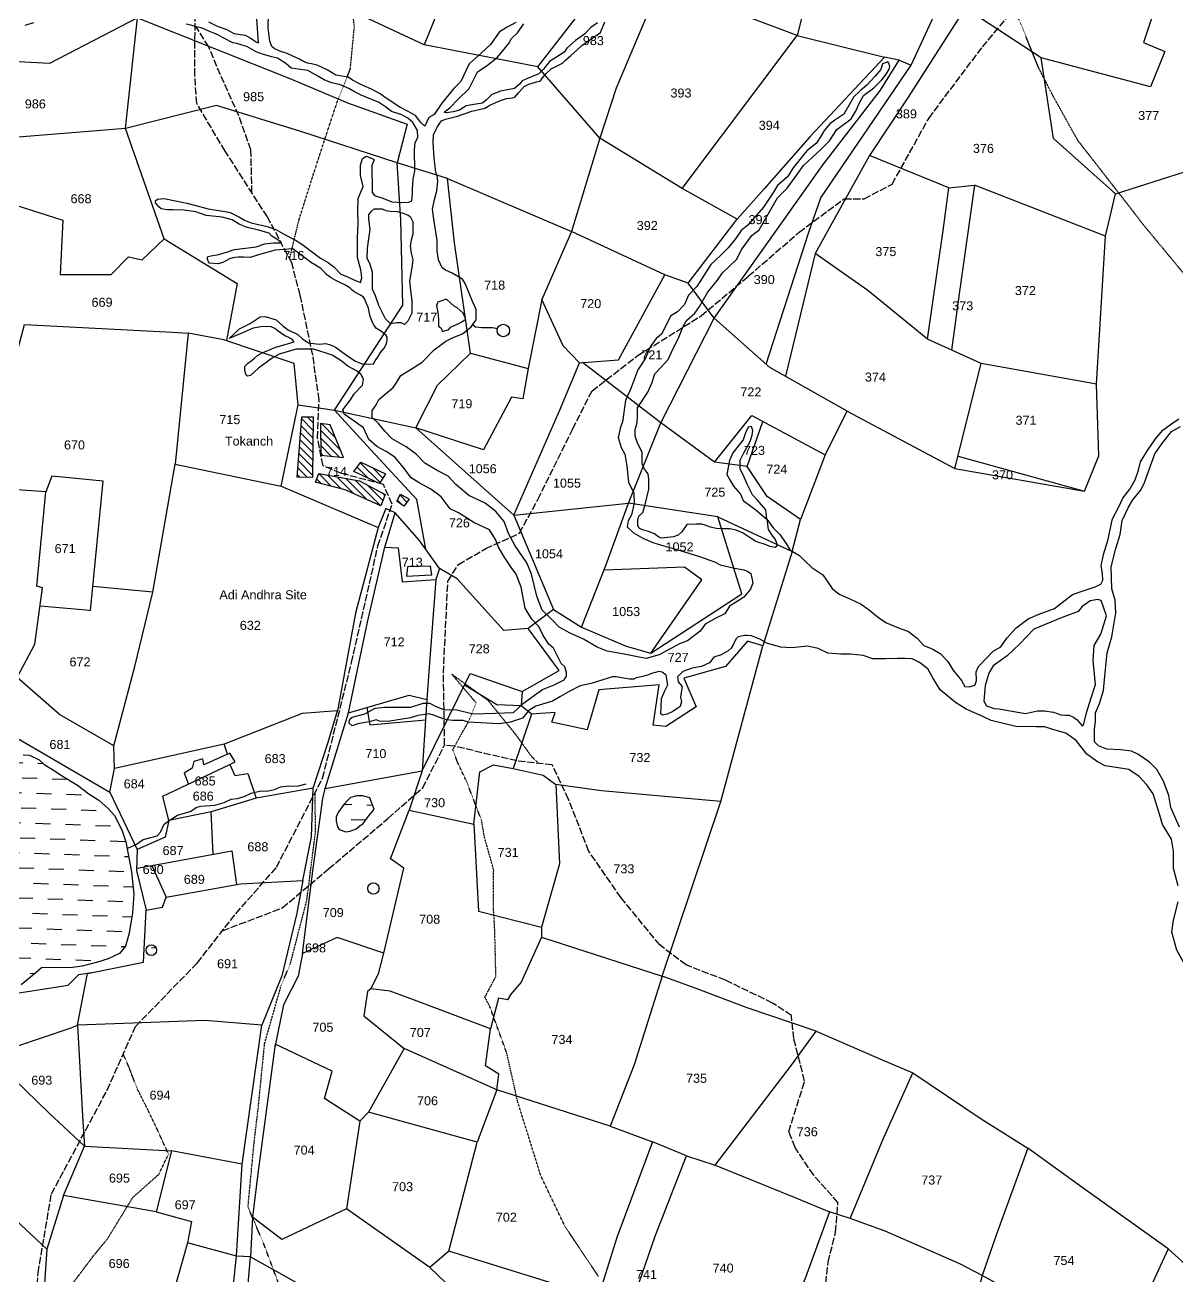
# Model space of a CAD drawing. Header units: inches. Extents: x 339104 to 349025, y 1581789 to 1595836.
# Drawn here: x 344939 to 346856, y 1586744 to 1588826 of the extents above; entities that cross this region are included whole.
import ezdxf

# ---------------------------------------------------------------- set-up
doc = ezdxf.new("R2010")
doc.units = ezdxf.units.IN
doc.header["$MEASUREMENT"] = 0
doc.linetypes.add('ACAD_ISO02W100', pattern=[15, 12, -3])
doc.linetypes.add('ACAD_ISO07W100', pattern=[3, 0, -3])
for name, color, linetype in [('CARTTRACK', 30, 'ACAD_ISO02W100'), ('NALA', 4, 'Continuous'), ('SURVEY_BND', 7, 'Continuous'), ('SURVEY_NO', 7, 'Continuous'), ('VILLAGE_AREA', 1, 'Continuous'), ('WATER_BODY', 4, 'Continuous')]:
    doc.layers.add(name, color=color, linetype=linetype)
doc.layers.add('FOOTPATH', color=150, linetype='ACAD_ISO07W100', lineweight=30)
doc.styles.get("Standard").update_dxf_attribs({"font": 'arial.ttf'})

msp = doc.modelspace()

# ---------------------------------------------------------------- hatches: boundary and pattern name
at = {"layer": 'VILLAGE_AREA'}
h = msp.add_hatch(dxfattribs=at)
h.set_pattern_fill('ANSI31', color=256, scale=70.664181, angle=89.8223, style=0)
h.set_pattern_definition([(134.82225, (338569.871, 1581897.7874), (-6.265237, -6.2264835), [])])
h.paths.add_polyline_path([(345418.3, 1588173.7), (345399.6, 1588173.9), (345391.9, 1588073.7), (345417.5, 1588072.9)])
h.paths.add_polyline_path([(345446.6, 1588160.9), (345430.8, 1588162.8), (345431.3, 1588110.2), (345469, 1588106.3)])
h.paths.add_polyline_path([(345539, 1588079.2), (345497.6, 1588098.7), (345486, 1588083.2), (345529, 1588063.2)])
h.paths.add_polyline_path([(345495.6, 1588067.3), (345427.7, 1588079.8), (345422.4, 1588065.2), (345471.8, 1588052.5), (345531, 1588025.5), (345538.2, 1588044.9)])
h.paths.add_polyline_path([(345563.9, 1588045), (345557.6, 1588033.5), (345569.1, 1588025.4), (345578.3, 1588037.1)])
h.paths.add_polyline_path([(345262.2, 1588116.1), (345463.2, 1588115.5), (345463.4, 1588170.9), (345262.4, 1588171.5)], flags=9)
h.paths.add_polyline_path([(345430.7, 1588066), (345527, 1588065.7), (345527.1, 1588119.6), (345430.9, 1588119.9)], flags=9)
at = {"layer": 'WATER_BODY', "linetype": 'ByBlock'}
h = msp.add_hatch(dxfattribs=at)
h.set_pattern_fill('DASH', color=256, scale=200, angle=177.9590255, style=0)
h.paths.add_polyline_path([(345117.9, 1587348.2), (345120.1, 1587379.3), (345116.1, 1587416.2), (345106.7, 1587466.5), (345100.1, 1587486.6), (345087.7, 1587510.3), (345077.3, 1587521.8), (345061.8, 1587536), (345044.9, 1587546.3), (345026.3, 1587560.5), (345002.4, 1587575.2), (344986.1, 1587585.8), (344969.8, 1587595.9), (344962.2, 1587603.1), (344946.4, 1587610.4), (344935.7, 1587611.4), (344916.8, 1587611.5), (344892.6, 1587611.1), (344884.4, 1587606.4), (344847.7, 1587586.6), (344824.9, 1587572.7), (344800.4, 1587559.1), (344791.8, 1587551.2), (344771.8, 1587540.9), (344730.3, 1587517.3), (344712.8, 1587510), (344680.8, 1587494.4), (344642.8, 1587473.4), (344630.1, 1587468.5), (344616.6, 1587459.9), (344599.6, 1587452.4), (344588.4, 1587445.9), (344586.3, 1587440.1), (344586.1, 1587432.3), (344586.1, 1587425.6), (344589.6, 1587418.3), (344595.3, 1587403.3), (344604.8, 1587391.5), (344618.7, 1587376.9), (344640.3, 1587364.4), (344652.1, 1587353.9), (344667, 1587340.2), (344697.8, 1587315.1), (344716.2, 1587292.1), (344731.8, 1587276.2), (344743.8, 1587267.2), (344768.3, 1587250.3), (344778.2, 1587212.4), (344784.9, 1587203.8), (344797.2, 1587202.4), (344827.8, 1587208.2), (344857.2, 1587211.9), (344880.8, 1587212.9), (344910.2, 1587219.3), (344932.1, 1587228.1), (344957.2, 1587248.6), (344965.9, 1587256.3), (344983.6, 1587257), (345013.8, 1587256.7), (345033.8, 1587259.6), (345059.2, 1587266), (345077.2, 1587271.4), (345096.1, 1587280.2), (345106.2, 1587292.6), (345112.2, 1587314.5)])
h.paths.add_polyline_path([(345516.2, 1587515.7), (345519.7, 1587520.5), (345512.8, 1587539.8), (345501.1, 1587543), (345491.2, 1587543.1), (345480.8, 1587539.9), (345475, 1587534.5), (345469.6, 1587528.5), (345461.3, 1587517.1), (345456.9, 1587508.3), (345456.5, 1587500.7), (345458.7, 1587491.2), (345461.6, 1587486.7), (345473, 1587482.9), (345479.3, 1587484.1), (345486.3, 1587486.6), (345490.1, 1587488.2), (345495.9, 1587492.9), (345501.6, 1587496.7), (345504.8, 1587501.5), (345508.9, 1587506.9)])
h.paths.add_polyline_path([(345140.2, 1587286.1, 1), (345157.9, 1587286, 1)])
h.paths.add_polyline_path([(344675.5, 1587421.5), (345083.8, 1587420.2), (345083.9, 1587475.7), (344675.7, 1587477)], flags=24)
h.paths.add_polyline_path([(344827, 1587353.2), (344923.3, 1587352.9), (344923.4, 1587406.8), (344827.2, 1587407.1)], flags=24)

# ---------------------------------------------------------------- linework, layer by layer
at = {"layer": 'CARTTRACK'}
for points in [[(346265.2, 1586671.5), (346275.7, 1586766.5), (346288.2, 1586816.6), (346292.1, 1586865.7), (346251.6, 1586911.2), (346220.7, 1586957.3), (346210.1, 1586983.5), (346236.6, 1587068.1), (346218.6, 1587138.7), (346214.5, 1587177.1), (346183.3, 1587197.9), (346104.8, 1587236), (346039.1, 1587261.3), (345995.4, 1587294.6), (345930.9, 1587373.3), (345877.4, 1587450.5), (345843.5, 1587536.9), (345816.4, 1587594.6), (345757.7, 1587601.1), (345653.1, 1587625.6), (345637.2, 1587627.2), (345635.3, 1587747.6), (345642.6, 1587900.3), (345660.2, 1587928.3), (345705.7, 1587954.6), (345761.9, 1587980.2), (345792.5, 1588036.5), (345850.5, 1588153.7), (345882.6, 1588217.2), (345959.4, 1588276.5), (346064.2, 1588342), (346142.8, 1588408), (346227.2, 1588481.2), (346302.4, 1588537), (346335.8, 1588536.9), (346382.2, 1588561.3), (346443.2, 1588670.9), (346532.4, 1588789.8), (346636.7, 1588913.2)], [(344948.7, 1586578.7), (344960.4, 1586748.5), (344982.7, 1586880.2), (345075.6, 1587053.1), (345122.7, 1587159.1), (345225.5, 1587264.6), (345289.5, 1587346.7), (345357.4, 1587423.9), (345434.1, 1587572.2), (345482.4, 1587764.7), (345526.2, 1587958.9), (345549.8, 1588028.5), (345535.3, 1588061.5), (345464.4, 1588079.9), (345434.8, 1588092.6), (345425.7, 1588138.3), (345428.3, 1588202.3), (345417.8, 1588276.5), (345396.8, 1588376.5), (345382.8, 1588430.4), (345342.2, 1588506.7), (345272, 1588616.3), (345224.6, 1588695.6), (345221.4, 1588742.2), (345222, 1588866.8)], [(345316.4, 1588546.9), (345314.9, 1588618.4), (345294.6, 1588675.1), (345258.1, 1588757), (345244.5, 1588790), (345223.7, 1588823.5)], [(345267.4, 1587318.3), (345367, 1587356.3), (345444, 1587421.3), (345542.9, 1587505.4), (345600.7, 1587556.4), (345637.2, 1587627.2)]]:
    msp.add_lwpolyline(points, dxfattribs=at)
at = {"layer": 'FOOTPATH', "ltscale": 0.0001}
for points in [[(345379.2, 1588436.9), (345394.6, 1588501.2), (345418, 1588575.2), (345441.8, 1588648.2), (345460.5, 1588704.3), (345480.2, 1588752.6), (345487, 1588823.2), (345482.1, 1588872.8), (345453.7, 1588922.4), (345430.7, 1588975), (345408.4, 1589045.2), (345408.7, 1589144.8), (345408.8, 1589181.8), (345400, 1589235.9), (345383.5, 1589266.5), (345382, 1589287.8), (345340.8, 1589315.9), (345318.6, 1589355.6), (345306.7, 1589412.8), (345285.3, 1589472.9), (345264.5, 1589530.6)], [(347193.2, 1587956.9), (347137.2, 1588017.7), (347040.3, 1588168), (346968.5, 1588275.7), (346888.8, 1588387.2), (346800, 1588494.3), (346775.3, 1588526.5), (346691.5, 1588633.9), (346650.3, 1588707.9), (346626.5, 1588754.1), (346597, 1588826.8), (346562.6, 1588904.8), (346519.9, 1588984.9), (346446, 1589092.3), (346397.5, 1589187), (346367.1, 1589256.3), (346348.3, 1589305.8), (346314.7, 1589386.7), (346293.4, 1589428)], [(345893.5, 1586742.6), (345837.7, 1586825.9), (345797.5, 1586910.2), (345758.9, 1587033.6), (345740.5, 1587115.4), (345712.3, 1587192.6), (345704.2, 1587207.7), (345722.6, 1587242), (345720.7, 1587320), (345718.7, 1587354.3), (345718.9, 1587419.5), (345703, 1587476.3), (345698.8, 1587501.8), (345674.4, 1587565.7), (345659.2, 1587597.9), (345650.8, 1587619.6), (345676.3, 1587665.4), (345689.8, 1587697.7), (345649.4, 1587745.3), (345709, 1587702.5), (345755.2, 1587645.3), (345780.7, 1587610.1), (345793.5, 1587597.1)], [(345382.5, 1586673.3), (345336, 1586797.6), (345309.9, 1586858.2), (345320, 1586964.6), (345326.9, 1587022.4), (345337.6, 1587130.4), (345365.3, 1587227.7), (345380.1, 1587262), (345407.8, 1587368.9), (345422.2, 1587481.8), (345421.8, 1587548.5)], [(344955.9, 1586683.4), (344996.4, 1586701.9), (345052.4, 1586776.7), (345076.3, 1586805.7), (345118.4, 1586874.5), (345161.6, 1586912.9), (345177.7, 1586946.3), (345158.6, 1586988.2), (345143.2, 1587020.2), (345126.2, 1587053.9), (345116.3, 1587079.3), (345112, 1587090.9), (345102.2, 1587113)]]:
    msp.add_lwpolyline(points, dxfattribs=at)
at = {"layer": 'NALA'}
for points in [[(345755.7, 1588830.5), (345741.2, 1588822.5), (345728.5, 1588815.2), (345713.4, 1588793.7), (345698.1, 1588779.5), (345678.3, 1588761.7), (345664, 1588732.1), (345652.1, 1588720.1), (345632.5, 1588696.2), (345620.1, 1588677.1), (345610.9, 1588672.6), (345604.3, 1588657.7), (345597.4, 1588664), (345588.5, 1588675.6), (345576.7, 1588682.2), (345562.8, 1588689.6), (345539.9, 1588704.4), (345530.2, 1588711.5), (345515.6, 1588719.5), (345503, 1588724.8), (345494.6, 1588728.7), (345484.1, 1588734.5), (345476.5, 1588739.3), (345456.2, 1588743), (345441.5, 1588751.5), (345433.6, 1588755.7), (345425, 1588759.4), (345415.5, 1588761.6), (345409.2, 1588762.6), (345401, 1588766.1), (345395.8, 1588769.3), (345384.7, 1588774.3), (345375.3, 1588778.8), (345362.7, 1588782.8), (345353.5, 1588787), (345349.6, 1588790.4), (345346.2, 1588799.6), (345343.7, 1588821.4), (345344, 1588844.6)], [(344952.7, 1588830), (344938.6, 1588825.6)], [(346858.2, 1587392.9), (346850.7, 1587422.2), (346850.8, 1587451), (346847.3, 1587470.7), (346832.5, 1587495.3), (346827.7, 1587510.9), (346816.6, 1587546.5), (346806, 1587561.5), (346793.5, 1587575.3), (346776.4, 1587586.7), (346754.9, 1587590.2), (346737, 1587592.8), (346724.3, 1587599.6), (346706.2, 1587612.4), (346688.4, 1587635), (346671.5, 1587647.2), (346650, 1587653.5), (346636.3, 1587658), (346621.5, 1587658), (346588.3, 1587658.1), (346546.9, 1587668.4), (346533.2, 1587675.2), (346505.7, 1587687.2), (346487.5, 1587698.4), (346462.2, 1587719.5), (346450, 1587739.2), (346441.7, 1587754.2), (346427.7, 1587765.2), (346415.3, 1587770.9), (346403.1, 1587771.7), (346391.4, 1587771.5), (346371.2, 1587770.8), (346350.1, 1587770.9), (346334, 1587776.6), (346313, 1587778.8), (346296.6, 1587778.8), (346275.1, 1587780.7), (346259, 1587788), (346242.1, 1587792.2), (346214.9, 1587789.4), (346197, 1587790.3), (346174.8, 1587796.6), (346161.8, 1587803.9), (346148.3, 1587809.6), (346141.1, 1587809.9), (346137.2, 1587809.9), (346125.7, 1587807.6), (346121.8, 1587804), (346117.9, 1587795.7), (346114, 1587789), (346109.1, 1587784.6), (346097.6, 1587777.9), (346085.4, 1587774), (346078.4, 1587764.5), (346064.8, 1587758), (346049.5, 1587755.7), (346033.9, 1587749.8), (346024.8, 1587740.8), (346026.1, 1587732.5), (346032.8, 1587724.7), (346031.2, 1587715.1), (346029.9, 1587707.1), (346031.7, 1587699.4), (346029.1, 1587691.6), (346017.1, 1587683.1), (346007.7, 1587678.9), (345999.9, 1587677.4), (345997.1, 1587679.2), (345997.6, 1587690.4), (345998.5, 1587705.2), (346004, 1587717.9), (346008.7, 1587727.7), (346006.3, 1587743.9), (345999.3, 1587749.1), (345993.6, 1587750.1), (345988.4, 1587748.3), (345983.2, 1587747.1), (345976.7, 1587744.2), (345969, 1587742.2), (345961.4, 1587740.4), (345956.2, 1587739.4), (345952.1, 1587737.3), (345945.1, 1587737.1), (345922.5, 1587740.8), (345916.3, 1587740.8), (345909.5, 1587738.7), (345881.3, 1587730), (345862.8, 1587725.9), (345845.9, 1587717.1), (345830.3, 1587708.3), (345816.6, 1587700.3), (345789.2, 1587692.3), (345777.3, 1587684.8), (345766.8, 1587672.4), (345747.1, 1587665.7), (345727.3, 1587662.7), (345676.3, 1587665.4), (345668.3, 1587668.3), (345650.7, 1587668.4), (345640.3, 1587669.7), (345634.6, 1587671), (345625.8, 1587674.4), (345619, 1587677.3), (345611.5, 1587679.6), (345605, 1587678.1), (345592.8, 1587676.8), (345580.3, 1587672.7), (345542.8, 1587666.9), (345529.1, 1587667.4), (345523.4, 1587669.3), (345511.4, 1587665.9), (345492.7, 1587662.9), (345483.1, 1587659.6), (345478.2, 1587663.7), (345478.2, 1587667.1), (345480, 1587671.2), (345483.2, 1587674.1), (345504.2, 1587679.5), (345521.6, 1587688.7), (345537.2, 1587690.5), (345580.8, 1587690.4), (345601.6, 1587697), (345612.5, 1587697.5), (345620.6, 1587692.8), (345635.4, 1587686.8), (345657.5, 1587686.2), (345684.5, 1587679.7), (345721.8, 1587680.6), (345751.7, 1587681.5), (345768.2, 1587696.4), (345786.9, 1587710.3), (345800.4, 1587719.8), (345819.7, 1587727.6), (345836.1, 1587736.1), (345840, 1587742.3), (345840, 1587748.2), (345837.4, 1587757.6), (345831.5, 1587763.1), (345818.3, 1587789), (345810.6, 1587795.2), (345801.3, 1587809.8), (345794.3, 1587825.1), (345782.2, 1587837.3), (345771.6, 1587855.3), (345764.9, 1587890.2), (345756.4, 1587912), (345748.7, 1587922.6), (345737.3, 1587939.3), (345727, 1587956.7), (345722.1, 1587969.9), (345711.9, 1587985.7), (345686, 1587998.2), (345660.1, 1588014.1), (345646.6, 1588020.9), (345631.6, 1588040.9), (345614.2, 1588053.7), (345595.1, 1588063.9), (345581.3, 1588072.2), (345568.6, 1588089.5), (345554.1, 1588106.9), (345539.9, 1588116.3), (345524.3, 1588124.6), (345510.9, 1588136.1), (345502.4, 1588155.8), (345482.6, 1588169.5), (345470.2, 1588178.3), (345467.9, 1588185.6), (345480.4, 1588202.4), (345486.4, 1588212.3), (345500.8, 1588226.7), (345502.1, 1588236.8), (345498, 1588245.1), (345490.7, 1588250.6), (345476.2, 1588258.4), (345465.3, 1588267.2), (345450.3, 1588276.6), (345419.3, 1588286.7), (345390.2, 1588286.8), (345361.6, 1588278.3), (345350.2, 1588271.4), (345327.2, 1588255.2), (345314, 1588242.8), (345309.3, 1588241.5), (345307.5, 1588242.6), (345305.9, 1588246.5), (345304.6, 1588252.4), (345304.9, 1588257.6), (345309.1, 1588263), (345315.3, 1588267.4), (345320.8, 1588271.8), (345325.5, 1588276), (345334.6, 1588280.9), (345345.8, 1588285.7), (345354.6, 1588289.4), (345386.9, 1588298.7), (345383, 1588303.2), (345378.1, 1588305.8), (345371.4, 1588308.9), (345360.2, 1588316.7), (345354.5, 1588320.9), (345348.6, 1588323.8), (345334.5, 1588324.6), (345318.7, 1588321.8), (345308.8, 1588316.9), (345278.6, 1588304.5), (345295.8, 1588320.5), (345313.5, 1588329.3), (345330.1, 1588340.6), (345338.2, 1588341.1), (345348, 1588338.2), (345356.6, 1588335.6), (345368, 1588325.7), (345377.3, 1588318.2), (345388.7, 1588313.2), (345393.6, 1588310.4), (345401.1, 1588303.1), (345410.5, 1588297.3), (345413.8, 1588296.8), (345428.7, 1588294.9), (345438.9, 1588295.9), (345447.4, 1588293.8), (345455.7, 1588289.9), (345471.8, 1588278.4), (345481.3, 1588271.6), (345489.1, 1588266.7), (345500, 1588262.2), (345507.5, 1588261.7), (345519, 1588262.2), (345521.8, 1588267.4), (345526.8, 1588274.6), (345530.4, 1588281.1), (345533.8, 1588284.7), (345536.7, 1588288.3), (345538.8, 1588292.2), (345540.6, 1588296.3), (345541.4, 1588301), (345541.4, 1588306.5), (345539.9, 1588309.6), (345532.1, 1588315.8), (345523.8, 1588321.3), (345519.9, 1588326.2), (345516.6, 1588331.9), (345513, 1588343.1), (345510.7, 1588355), (345506.5, 1588363.9), (345504.2, 1588369.8), (345501.9, 1588373.5), (345496.2, 1588377.1), (345486.9, 1588382.3), (345482, 1588386), (345479.6, 1588388.6), (345471.3, 1588394), (345464.1, 1588397.2), (345456, 1588401.1), (345448.5, 1588405.3), (345440.5, 1588411), (345436.4, 1588415.7), (345431.2, 1588420.9), (345422.1, 1588426.6), (345415.4, 1588430.5), (345384.3, 1588453.4), (345354.9, 1588451.4), (345327.6, 1588443.8), (345313.7, 1588439.1), (345302.7, 1588439.6), (345293.6, 1588439.8), (345284.7, 1588438.9), (345279.3, 1588437.1), (345269.4, 1588431.7), (345261.1, 1588428.6), (345246.1, 1588430), (345244.4, 1588431.8), (345242.4, 1588436.3), (345242.3, 1588439.3), (345242.8, 1588441.1), (345248.1, 1588442.2), (345261.5, 1588444.2), (345270, 1588446.8), (345276.2, 1588448.9), (345283.4, 1588451.2), (345287.3, 1588452.7), (345323.6, 1588457.1), (345337.9, 1588462.2), (345353.2, 1588463.6), (345365.9, 1588463.7), (345358, 1588469.5), (345349.8, 1588474.8), (345344.9, 1588479.5), (345327.6, 1588485), (345311.3, 1588488.5), (345305, 1588490.4), (345295, 1588494.7), (345283.4, 1588501.7), (345267.1, 1588506.6), (345240.4, 1588509.1), (345223.1, 1588515.4), (345203.9, 1588518.3), (345184.6, 1588518.4), (345175.6, 1588518.4), (345165.6, 1588520.1), (345161.3, 1588523.8), (345156, 1588530.3), (345156, 1588533.6), (345159.1, 1588536.2), (345170.5, 1588537.6), (345207.9, 1588529.7), (345223.3, 1588525.8), (345243.9, 1588520.3), (345260.9, 1588517.6), (345272.1, 1588515.9), (345280, 1588514.4), (345287.8, 1588510.5), (345295.9, 1588506.2), (345304.3, 1588501.3), (345315.1, 1588497.2), (345341.7, 1588491), (345356.2, 1588485.6), (345367.8, 1588479.1), (345382.6, 1588471.7), (345390.2, 1588467.4), (345399.3, 1588461.4), (345430.8, 1588438), (345443.4, 1588430.9), (345452.7, 1588423.5), (345464.3, 1588411.7), (345474.6, 1588407.6), (345485.2, 1588402.5), (345497.4, 1588397.6), (345499.6, 1588405.3), (345498, 1588418.5), (345492, 1588439.4), (345492.1, 1588458.7), (345492.1, 1588471.3), (345493.4, 1588497.2), (345492.9, 1588516.5), (345493.1, 1588537.4), (345501.6, 1588557.6), (345497.1, 1588575.5), (345497.2, 1588593.1), (345500.5, 1588604.1), (345507, 1588607.7), (345518.9, 1588603.2), (345519.7, 1588602), (345516, 1588592.6), (345515.9, 1588579.5), (345516.7, 1588563.6), (345516.6, 1588547.7), (345520.3, 1588542.4), (345534.6, 1588538.3), (345549.3, 1588532.1), (345565.2, 1588530.8), (345577.4, 1588531.2), (345582.8, 1588533.6), (345584, 1588545.1), (345584, 1588553.6), (345584.9, 1588569.5), (345587.8, 1588583.4), (345587.1, 1588618.4), (345588.3, 1588630.6), (345592.8, 1588639.2), (345591.9, 1588650.5), (345584.5, 1588664.1), (345576.2, 1588671.5), (345566, 1588677), (345548.8, 1588682.1), (345538.8, 1588689.9), (345527.1, 1588697.8), (345511.9, 1588703.7), (345498.2, 1588709.4), (345487.1, 1588714.9), (345477.6, 1588720.6), (345462.2, 1588727.4), (345449.1, 1588729.9), (345436.7, 1588735.2), (345426.4, 1588741.4), (345409.4, 1588750.5), (345393.6, 1588752.8), (345381.8, 1588754.7), (345372.8, 1588762.4), (345359.2, 1588771), (345349.5, 1588773.5), (345335.5, 1588777), (345323.5, 1588781.8), (345308.1, 1588790.3), (345300.1, 1588793), (345291.6, 1588795.7), (345284.8, 1588796.7), (345279.3, 1588799.4), (345275.5, 1588801.9), (345268.7, 1588805.1), (345260.6, 1588809.2), (345253.1, 1588812.8), (345244.8, 1588816), (345238.9, 1588818.8), (345232.1, 1588821.7), (345223.7, 1588823.5), (345214.9, 1588825.8), (345206.8, 1588827.9)], [(345244.4, 1588831.6), (345258.8, 1588824.6), (345274.7, 1588818.8), (345286.4, 1588812.3), (345305.4, 1588809.4), (345313.3, 1588804.8), (345323.6, 1588798.2), (345327.2, 1588796.5), (345324.4, 1588836.8)], [(346173.5, 1588003.4), (346176.1, 1587986.3), (346183.1, 1587975.4), (346187.7, 1587969.6), (346189.6, 1587964.2), (346189.5, 1587958.3), (346187.5, 1587956.4), (346178.4, 1587957.8), (346172.3, 1587960.9), (346155.4, 1587966.2), (346145.7, 1587972.5), (346134.2, 1587980.3), (346122.8, 1587985), (346112.2, 1587987.3), (346105.3, 1587987.5), (346098.4, 1587987.5), (346089.5, 1587988.1), (346079.9, 1587990.3), (346071.2, 1587993.5), (346065.6, 1587995.4), (346055.4, 1587995.4), (346040.6, 1587994.7), (346032.1, 1587982.5), (346025.8, 1587977.2), (346018.3, 1587974.2), (345998.3, 1587971.9), (345993.8, 1587973.6), (345986.8, 1587979), (345976.4, 1587983.3), (345968.6, 1587985.1), (345965.3, 1587986.3), (345961.2, 1587988.7), (345958.8, 1587992.2), (345958.8, 1587997.8), (345959, 1588003.1), (345960.7, 1588008.5), (345967, 1588014.5), (345971.1, 1588028.2), (345977, 1588053.8), (345977.4, 1588069.4), (345975.9, 1588079), (345969.8, 1588086.6), (345966, 1588095.7), (345966, 1588103.7), (345966, 1588115.2), (345958.5, 1588130), (345954.4, 1588141.9), (345954.4, 1588152.8), (345958, 1588163.7), (345958.4, 1588177.5), (345958.6, 1588189.1), (345975.6, 1588215.3), (345982.3, 1588230.1), (345987.2, 1588245.8), (345996.9, 1588256), (346009.2, 1588269.6), (346018.2, 1588288.9), (346026.2, 1588303.7), (346034, 1588323.1), (346039.9, 1588334.1), (346053.6, 1588346.3), (346061.7, 1588357.6), (346074.9, 1588381), (346091.4, 1588401.6), (346099.6, 1588413.8), (346122.9, 1588435.8), (346131.9, 1588453.2), (346148.8, 1588475.7), (346160.7, 1588485.4), (346191.5, 1588538.6), (346207.3, 1588554.8), (346225.3, 1588578.9), (346234.5, 1588592.6), (346263.3, 1588618.9), (346277.9, 1588633.6), (346290.3, 1588652.5), (346313.8, 1588669.9), (346322.3, 1588684), (346327, 1588694.3), (346334.7, 1588709), (346351.9, 1588721.9), (346365.1, 1588735), (346372.5, 1588744.7), (346377.5, 1588752.6), (346378.6, 1588757.3), (346376.5, 1588762.6), (346374.9, 1588765), (346366.2, 1588761.8), (346363.6, 1588752.4), (346354.1, 1588741.4), (346340.3, 1588726.2), (346329, 1588717), (346318.2, 1588706.8), (346301.9, 1588677.7), (346286.6, 1588668.1), (346278.7, 1588662), (346269.5, 1588651), (346267.6, 1588647.1), (346256.3, 1588629.8), (346240.4, 1588616.7), (346228.5, 1588602.5), (346217.4, 1588588.7), (346207.9, 1588573.8), (346191.5, 1588559.1), (346184.6, 1588548.1), (346173.5, 1588531.5), (346168, 1588522.9), (346142, 1588493.1), (346130.7, 1588484.2), (346121.4, 1588470.3), (346109, 1588455.6), (346096.6, 1588442.8), (346080.3, 1588427.8), (346056.9, 1588390.9), (346043.2, 1588376.5), (346036.3, 1588360.8), (346024.7, 1588349), (346013.9, 1588341.9), (345998.2, 1588311.8), (345989.5, 1588304.5), (345979.2, 1588290.3), (345971.5, 1588271.6), (345959.1, 1588252), (345947.4, 1588221.3), (345938.1, 1588200.9), (345933.2, 1588165.7), (345929.8, 1588156.8), (345926, 1588139.6), (345931, 1588122.7), (345937, 1588112), (345940.6, 1588092), (345943.5, 1588065), (345952.4, 1588047.1), (345952.6, 1588030.3), (345948.6, 1588010.8), (345942.7, 1588000.8), (345941.1, 1587990.6), (345951.9, 1587980.6), (345967.4, 1587972.2), (345983.9, 1587964.5), (345998.4, 1587960.5), (346029.2, 1587951.2), (346061.8, 1587941.4), (346077.3, 1587936.1), (346086.5, 1587932.4), (346096.2, 1587927.3), (346119.6, 1587922), (346135.4, 1587919.1), (346141.7, 1587917.2), (346147.2, 1587913.2), (346150.1, 1587897.7), (346146.6, 1587887.2), (346135.1, 1587873.6), (346124, 1587866.3), (346111.3, 1587858.7), (346103.7, 1587846.1), (346088.9, 1587838.6), (346070.7, 1587828.6), (346062.5, 1587817.1), (346041.4, 1587801.1), (346028, 1587795.9), (345994.6, 1587777.5), (345972.5, 1587771.8), (345955.4, 1587775), (345936, 1587778.7), (345908.1, 1587783.8), (345891.2, 1587790.4), (345868.4, 1587803.6), (345846.1, 1587813.7), (345827.9, 1587823.7), (345816.9, 1587835.3), (345799.7, 1587851.9), (345790.6, 1587875.4), (345782, 1587911.9), (345773.9, 1587930.9), (345754.8, 1587959.3), (345743.8, 1587979.8), (345736.5, 1587999.5), (345722.6, 1588016.1), (345704.7, 1588030.1), (345677.7, 1588043.1), (345656.1, 1588061.3), (345642.9, 1588075.3), (345624.7, 1588084.5), (345604.5, 1588096.7), (345590.1, 1588112), (345573.5, 1588123.8), (345549.9, 1588137.1), (345537.8, 1588150.2), (345527.6, 1588162.1), (345516.8, 1588172.9), (345516.9, 1588183.9), (345523.5, 1588193.9), (345528, 1588202.6), (345551.5, 1588222.7), (345556.5, 1588230), (345564.5, 1588242.9), (345581.6, 1588253.1), (345600.1, 1588264.9), (345620.1, 1588285.3), (345639.1, 1588300), (345651.4, 1588305.9), (345667.2, 1588312.4), (345681.4, 1588323.7), (345689.6, 1588335.7), (345689.7, 1588352.8), (345684.7, 1588363.9), (345680.3, 1588374.1), (345676.9, 1588382.8), (345671.4, 1588396), (345667, 1588403.4), (345649.6, 1588413), (345638.5, 1588418.3), (345633, 1588422), (345626.8, 1588435.4), (345624.7, 1588449.9), (345624.8, 1588467.3), (345619.1, 1588502.9), (345617.3, 1588519.5), (345620.2, 1588535.8), (345624.2, 1588550.5), (345625.8, 1588565.5), (345625.1, 1588576.5), (345622.7, 1588580.7), (345619.9, 1588605.4), (345618.4, 1588630.6), (345618.7, 1588643.5), (345625.3, 1588657.4), (345632.2, 1588666.9), (345638.8, 1588669.5), (345658.8, 1588674.7), (345682.8, 1588683), (345704.2, 1588687.8), (345712.6, 1588693.1), (345722.4, 1588697.2), (345731.9, 1588701.2), (345740.3, 1588704), (345750.3, 1588705), (345754, 1588706.3), (345760.8, 1588713.9), (345769.8, 1588724.2), (345777.5, 1588727.6), (345790.1, 1588731.5), (345796.4, 1588732.8), (345800.4, 1588738.5), (345806.2, 1588745.6), (345814.4, 1588753.5), (345833.7, 1588762.7), (345838.5, 1588768), (345847.4, 1588775.8), (345856.7, 1588783.7), (345865.6, 1588792.3), (345896.5, 1588813.8), (345903.7, 1588831.7)], [(345891.8, 1588830), (345880.5, 1588822.4), (345870.2, 1588811.1), (345855.2, 1588800.7), (345840.8, 1588787.9), (345836.1, 1588781.1), (345826.6, 1588774.8), (345812.1, 1588765.4), (345801.8, 1588752.8), (345794.1, 1588745.2), (345779.1, 1588738.7), (345766.4, 1588733.2), (345762, 1588727.7), (345753.5, 1588720.4), (345730.1, 1588716.2), (345715.6, 1588710.8), (345707, 1588701.6), (345700.2, 1588696.1), (345682.5, 1588693.6), (345673, 1588691.8), (345662, 1588684.7), (345651.4, 1588681.6), (345640.4, 1588680), (345636.7, 1588681.1), (345646.4, 1588688.9), (345659.4, 1588702.1), (345677.9, 1588720.8), (345685, 1588734.2), (345691.9, 1588748.1), (345708.3, 1588758.8), (345725.1, 1588773), (345744, 1588795.4), (345748.5, 1588804.1), (345758.8, 1588813.5), (345769.3, 1588828.5)], [(345724.8, 1588320.3), (345717.4, 1588322.2), (345707.9, 1588322.2), (345699.3, 1588322.2), (345688.7, 1588323.3), (345683.7, 1588326.9)], [(346173.5, 1588003.4), (346172.2, 1588019.1), (346158.2, 1588035.3), (346149.9, 1588043.9), (346140.8, 1588062), (346134.1, 1588077.3), (346129.4, 1588087), (346129.4, 1588101.7), (346135, 1588113), (346146.1, 1588132.9), (346149, 1588143.3), (346150.4, 1588151.1), (346147.9, 1588158.1), (346142.5, 1588156.5), (346138.2, 1588147.1), (346134.1, 1588135.5), (346117.1, 1588114), (346111.6, 1588101.5), (346106.8, 1588078.2), (346111.8, 1588069.2), (346118.4, 1588058.4), (346129.6, 1588045.4), (346134.1, 1588034.6), (346149, 1588023.7), (346155.2, 1588019), (346164, 1588011.3), (346173.5, 1588003.4), (346184.3, 1587989), (346195.5, 1587977.8), (346205.6, 1587963.2), (346212.1, 1587952.4), (346227.9, 1587942.9), (346236.4, 1587934.6), (346248.7, 1587923.1), (346266.6, 1587910.8), (346282.4, 1587888.3), (346294.1, 1587878.6), (346311.7, 1587870.9), (346330.5, 1587862.1), (346344.4, 1587851.9), (346360.2, 1587839.4), (346372.7, 1587831), (346390.3, 1587823.9), (346409.5, 1587816.5), (346424, 1587805.3), (346435.2, 1587793.3), (346449.7, 1587787), (346462.2, 1587779.7), (346475, 1587766.7), (346483.1, 1587753), (346497.6, 1587735.1), (346503.5, 1587725.2), (346511.1, 1587724.4), (346519.9, 1587727.3), (346522.5, 1587734.6), (346522.1, 1587749.3), (346526.1, 1587758.3), (346550.2, 1587783.9), (346563.1, 1587790.9), (346573.2, 1587805.3), (346587.9, 1587822.3), (346608.4, 1587837.9), (346625.5, 1587844.7), (346642.2, 1587851.1), (346652.3, 1587855.1), (346670.1, 1587868.6), (346682.5, 1587878.3), (346697, 1587883.2), (346720, 1587891.1), (346729.6, 1587895.5), (346733.2, 1587902.1), (346732.6, 1587913.3), (346730, 1587925.9), (346734.3, 1587944.8), (346741.3, 1587967.9), (346749.3, 1588004.3), (346759.8, 1588024.3), (346766.5, 1588038.6), (346778.1, 1588053.8), (346786.7, 1588069.2), (346792.4, 1588085.4), (346795.4, 1588099.1), (346807.1, 1588118), (346820.4, 1588137.5), (346832.9, 1588151.5), (346847.2, 1588162.4), (346859.6, 1588170.6)], [(346860.4, 1587490.6), (346845.9, 1587523.3), (346843, 1587543.4), (346833.7, 1587567.1), (346822.7, 1587586.6), (346810.6, 1587599), (346791.3, 1587612.4), (346780.8, 1587617.1), (346762.1, 1587619.7), (346739.6, 1587620.6), (346725.5, 1587626.1), (346719.2, 1587633), (346719.3, 1587642.9), (346719.3, 1587654.5), (346720.7, 1587666.3), (346720.7, 1587680.9), (346727.4, 1587696.7), (346734.1, 1587718.1), (346736.4, 1587742.3), (346740.3, 1587781.1), (346747.9, 1587807.7), (346754.6, 1587847.8), (346753.6, 1587868.7), (346748.1, 1587887.7), (346746.9, 1587924.2), (346754.7, 1587955), (346761.9, 1587978.1), (346765, 1588001.2), (346775.6, 1588023.6), (346782.8, 1588036), (346795.5, 1588051.3), (346801.6, 1588062.9), (346819.4, 1588112.4), (346831, 1588128.9), (346847, 1588149.8), (346862.2, 1588158)], [(345108.9, 1587455.1), (345124.2, 1587462.5), (345135.2, 1587470.4), (345158.6, 1587476.2), (345164.4, 1587482.2), (345170.5, 1587496), (345178.5, 1587501.9), (345192.8, 1587510.9), (345213.4, 1587517.1), (345224.7, 1587523.8), (345231.5, 1587525.6), (345254.9, 1587527.2), (345270.5, 1587531.6), (345282, 1587537.6), (345292.6, 1587538.3), (345303.6, 1587542.1), (345315.2, 1587547.3), (345329, 1587550.5), (345343.8, 1587551.2), (345353.8, 1587553.7), (345363.9, 1587557.9), (345378.4, 1587559.4), (345392, 1587559.3), (345406.5, 1587562.8)], [(346867.1, 1587265.9), (346856.3, 1587286.1), (346848, 1587315.7), (346850.4, 1587335.7), (346858.1, 1587366.7)]]:
    msp.add_lwpolyline(points, dxfattribs=at)
for points in [[(345564.7, 1588330.2), (345557.9, 1588330.3), (345546.9, 1588329), (345538.9, 1588337.1), (345527.5, 1588359.1), (345522.1, 1588375.3), (345517, 1588386.3), (345517.1, 1588400.7), (345517.1, 1588414.7), (345512.5, 1588429.1), (345508.3, 1588437.5), (345508.8, 1588454.9), (345513.1, 1588486.1), (345511, 1588503), (345511.1, 1588510.2), (345514.9, 1588516.1), (345520, 1588520.3), (345526.3, 1588520.3), (345533.5, 1588520.3), (345539.5, 1588517.3), (345547.1, 1588516.4), (345558.1, 1588515.6), (345568.3, 1588513), (345576.3, 1588509.6), (345580.1, 1588507.4), (345584.3, 1588498.5), (345584.3, 1588478.2), (345581.7, 1588468.2), (345580, 1588458.9), (345581.6, 1588446.2), (345584.6, 1588435.6), (345582.8, 1588422.5), (345579, 1588400.1), (345580.2, 1588384.4), (345582.7, 1588367.1), (345582.6, 1588353.9), (345582.6, 1588346.7), (345576.2, 1588333.2), (345570.7, 1588327.7)], [(345631.7, 1588321.7), (345633.6, 1588316.1), (345644.5, 1588319.4), (345646.8, 1588323.5), (345660.7, 1588329.5), (345664.8, 1588331.3), (345672.3, 1588336.6), (345668.2, 1588346.7), (345663.4, 1588350.9), (345658.1, 1588355.4), (345653.2, 1588358.4), (345647.6, 1588363.3), (345641.3, 1588368.9), (345639, 1588369.7), (345634.5, 1588367.5), (345626.2, 1588364.9), (345623.9, 1588359.2), (345625.8, 1588347.6), (345626.9, 1588336.7), (345627.2, 1588324.7)], [(346700.8, 1587660.6), (346705.6, 1587681.4), (346713.4, 1587706.1), (346720.8, 1587728.4), (346716.8, 1587768), (346718.7, 1587793), (346729.4, 1587812.1), (346738.9, 1587842.8), (346730.1, 1587868.3), (346724.7, 1587869.9), (346711.9, 1587867.6), (346698.6, 1587858), (346692, 1587849.7), (346665.2, 1587840.1), (346618.3, 1587820.2), (346595, 1587795.8), (346573.6, 1587775.9), (346550.3, 1587759.4), (346543.2, 1587746.9), (346536.9, 1587726.4), (346534.7, 1587700.3), (346539.4, 1587693), (346552.2, 1587688.1), (346560.2, 1587688), (346575.6, 1587684.9), (346604.1, 1587680.2), (346624.4, 1587684.6), (346635.6, 1587684.5), (346651, 1587682.4), (346663.3, 1587677.7), (346670.8, 1587677.1), (346677.1, 1587677.1), (346684.1, 1587673.7), (346690.1, 1587669.5), (346698.6, 1587659.6)], [(345519.7, 1587520.5), (345512.8, 1587539.8), (345501.1, 1587543), (345491.2, 1587543.1), (345480.8, 1587539.9), (345475, 1587534.5), (345469.6, 1587528.5), (345461.3, 1587517.1), (345456.9, 1587508.3), (345456.5, 1587500.7), (345458.7, 1587491.2), (345461.6, 1587486.7), (345461.6, 1587486.7), (345473, 1587482.9), (345479.3, 1587484.1), (345486.3, 1587486.6), (345490.1, 1587488.2), (345495.9, 1587492.9), (345501.6, 1587496.7), (345504.8, 1587501.5), (345508.9, 1587506.9), (345516.2, 1587515.7)]]:
    msp.add_lwpolyline(points, close=True, dxfattribs=at)
at = {"layer": 'SURVEY_BND'}
for points in [[(346031.5, 1588947.4), (346123.8, 1589076.7), (346274, 1589006.9), (346224.3, 1588808.8)], [(346172.5, 1588261.9), (346243.6, 1588481.6), (346263.7, 1588538.5), (346413.7, 1588759.6), (346526.9, 1589004.6), (346585.4, 1588989.7)], [(345895.6, 1588637.7), (345792.6, 1588756.5), (345603.1, 1588793.3), (345378.4, 1588898.9), (345172, 1588932.2), (345007.8, 1588931.9), (344751.8, 1588981.9), (344689.6, 1588844.4)], [(345941.5, 1588949.5), (345871.6, 1588954.1), (345678.5, 1588979.8), (345603.1, 1588793.3)], [(345792.6, 1588756.5), (345941.5, 1588949.5), (346031.5, 1588947.4), (345996, 1588894.8)], [(346224.3, 1588808.8), (345996, 1588894.8), (345922.8, 1588721.4), (345895.6, 1588637.7)], [(346737.5, 1588474.5), (346753.8, 1588545.4), (346650.9, 1588637.2), (346630.3, 1588771.4), (346503.6, 1588854.2), (346409, 1588706.3), (346344.8, 1588608.8)], [(346753.8, 1588545.4), (346907.1, 1588594.1), (346990.6, 1588789), (346820.4, 1588857.2), (346800.4, 1588797), (346836.4, 1588782), (346812.2, 1588723.5), (346630.3, 1588771.4)], [(345106.1, 1588654.1), (345125.9, 1588838.4), (344979.7, 1588762.1), (344843.9, 1588769.6)], [(345125.9, 1588838.4), (345382.1, 1588736.3), (345475.6, 1588696.7), (345574.8, 1588661.5), (345558.3, 1588596.9), (345397.8, 1588649.2), (345257.6, 1588692.4), (345106.1, 1588654.1)], [(346032.5, 1588553.9), (346224.3, 1588808.8), (346369.5, 1588772.7)], [(346085.9, 1588338.1), (346267.4, 1588594.3), (346363.1, 1588717.9), (346393.8, 1588767.7), (346413.7, 1588759.6)], [(346393.8, 1588767.7), (346369.5, 1588772.7), (346245.9, 1588640.5), (346169.4, 1588553.4), (346124.2, 1588503.2)], [(345170.6, 1588470.1), (345106.1, 1588654.1), (344817.7, 1588630.6)], [(346042.9, 1588396.4), (346124.2, 1588503.2), (346032.5, 1588553.9), (345895.6, 1588637.7), (345848.3, 1588482.4)], [(345393.2, 1588194), (345453.9, 1588185), (345567.8, 1588360.1), (345564.5, 1588501.9), (345558.3, 1588596.9)], [(345680.4, 1588280), (345653.6, 1588463.4), (345641.9, 1588570.9), (345558.3, 1588596.9)], [(346476.5, 1588555), (346344.8, 1588608.8), (346254, 1588445.7)], [(345641.9, 1588570.9), (345848.3, 1588482.4), (345799.3, 1588369.5)], [(346441, 1588303.2), (346467.3, 1588484.1), (346476.5, 1588555), (346519.2, 1588559.9)], [(346722.6, 1588228.3), (346737.5, 1588474.5), (346519.2, 1588559.9), (346493.8, 1588378.6), (346481, 1588285)], [(344879.6, 1588351.2), (344894.2, 1588454.3), (344925.3, 1588525.6), (345001.7, 1588501.6), (344997, 1588411), (345082.2, 1588410.7), (345111, 1588440.3), (345133.6, 1588435.2), (345170.6, 1588470.1), (345291.7, 1588396), (345274, 1588300.8)], [(345861.6, 1588264.1), (345926.9, 1588268.8), (346004, 1588410.3), (345848.3, 1588482.4)], [(346307.4, 1588183.3), (346486.7, 1588087.9), (346530.2, 1588262.6), (346441, 1588303.2), (346341.6, 1588384.4), (346254, 1588445.7), (346204.8, 1588241.6)], [(345997.3, 1588163.8), (346085.9, 1588338.1), (346042.9, 1588396.4), (346004, 1588410.3)], [(345752.4, 1588010.3), (345830, 1588188), (345861.6, 1588264.1), (345834.4, 1588292.1), (345799.3, 1588369.5), (345776.3, 1588254.4), (345767.4, 1588203.8), (345748.8, 1588206.5), (345701.9, 1588118.8), (345589.4, 1588155.4)], [(344814.1, 1588060.1), (344833.3, 1588168.5), (344895.4, 1588167.1), (344938.1, 1588327.5), (345184.5, 1588315.1), (345210.4, 1588313.2)], [(346270.7, 1588110.7), (346307.4, 1588183.3), (346178.9, 1588256.3), (346085.9, 1588338.1)], [(345364.9, 1588058.6), (345393.2, 1588194), (345386.6, 1588263), (345269.9, 1588302.2), (345210.4, 1588313.2), (345188.8, 1588095.4)], [(345589.4, 1588155.4), (345625.6, 1588226.9), (345680.4, 1588280), (345776.3, 1588254.4)], [(345752.4, 1588010.3), (345943.6, 1588030.3), (345997.3, 1588163.8), (345866.6, 1588264.4)], [(346486.7, 1588087.9), (346702.3, 1588050.2), (346726.1, 1588109.3), (346722.6, 1588228.3), (346530.2, 1588262.6)], [(345453.9, 1588185), (345589.4, 1588155.4), (345752.4, 1588010.3), (345818.3, 1587853.2), (345776.1, 1587821.3), (345735.6, 1587818.1), (345658.4, 1587904.1), (345628.9, 1587921.2), (345622.4, 1587903.2)], [(345605.8, 1587953.4), (345591.2, 1588036.4), (345514.3, 1588118.9), (345453.9, 1588185)], [(346086.7, 1588098.7), (346148.5, 1588175.9), (346270.7, 1588110.7), (346229.8, 1588003.1)], [(346216, 1587950), (346229.8, 1588003.1), (346174.2, 1588041.5), (346140.8, 1588091.1), (346086.7, 1588098.7), (345997.3, 1588163.8)], [(346140.8, 1588091.1), (346167, 1588166)], [(345151.3, 1587882.2), (345188.8, 1588095.4), (345364.9, 1588058.6), (345526.8, 1587989.7), (345489, 1587847.1), (345467.8, 1587732.5), (345458.8, 1587684.5)], [(346491.9, 1588108.5), (346702.3, 1588050.2)], [(344963.8, 1587859.4), (345040.4, 1587852.6), (345047.7, 1587851.4), (345069, 1588067), (344983.6, 1588075.3), (344973.5, 1588049.1)], [(344925.8, 1587740), (344954.8, 1587795.5), (344968, 1587889), (344958.5, 1587892.1), (344973.5, 1588049.1), (344814.1, 1588060.1), (344798.8, 1587978.5), (344779.8, 1587980.5), (344752.9, 1587852.5)], [(345818.3, 1587853.2), (345864.9, 1587823.5), (345905.8, 1587926.6), (345943.6, 1588030.3)], [(345980.6, 1587780.4), (346132.1, 1587879.4), (346091.8, 1588007.2), (345943.6, 1588030.3)], [(345477.5, 1587680.9), (345508.6, 1587832.2), (345537.9, 1587956.8), (345554.9, 1588014.1), (345539.4, 1588021.4), (345526.8, 1587989.7)], [(345628.9, 1587921.2), (345595.2, 1587968.1), (345554.9, 1588014.1)], [(346091.8, 1588007.2), (346216, 1587950), (346167.1, 1587792.5), (346141.3, 1587800.6), (346104.8, 1587758.2), (346035.7, 1587738.6), (346056.2, 1587691.3), (346005.6, 1587658.4), (345984.6, 1587660.7), (345994.2, 1587727.8), (345893.9, 1587719.4), (345874.8, 1587653), (345815.5, 1587665.6), (345821.4, 1587681.9), (345782.1, 1587679.1), (345751.3, 1587588.3), (345801.4, 1587577.6), (345822.3, 1587561.8)], [(345537.9, 1587956.8), (345560.1, 1587955.6), (345566.5, 1587899.1), (345622.4, 1587903.2), (345610.7, 1587750.1), (345607.4, 1587703.6)], [(345864.9, 1587823.5), (345939.4, 1587792.1), (345980.6, 1587780.4), (346065.3, 1587902.7), (346036.5, 1587923.9), (345902.6, 1587918.5)], [(345086.5, 1587626.1), (345121.6, 1587758.4), (345151.3, 1587882.2), (345051.6, 1587891.3)], [(345766.5, 1587716.4), (345827.8, 1587751.8), (345776.1, 1587821.3)], [(346097, 1587533.4), (346167.1, 1587792.5)], [(345080, 1587549.3), (345087.7, 1587588.2), (345086.5, 1587626.1), (344996, 1587678.5), (344925.8, 1587740)], [(345600, 1587584.8), (345679.8, 1587746.5), (345766.5, 1587716.4), (345764.5, 1587693), (345724.2, 1587694.2), (345670.4, 1587727.3)], [(345438.3, 1587555.3), (345477.5, 1587680.9), (345578.2, 1587710.3), (345607.4, 1587703.6), (345600, 1587584.8)], [(345418.5, 1587555.9), (345443.6, 1587632.1), (345458.8, 1587684.5), (345400, 1587680.2), (345270.4, 1587629)], [(345605.2, 1587668.7), (345513.3, 1587660.4), (345508.1, 1587689.8)], [(345782.1, 1587679.1), (345764.5, 1587693)], [(344540.1, 1587430.7), (344667.8, 1587504.1), (344846.9, 1587601.4), (344920.2, 1587642.5), (345080, 1587549.3), (345125.7, 1587453.5), (345124.4, 1587418.5), (345140.4, 1587352.8)], [(345276, 1587612.1), (345270.4, 1587629), (345087.7, 1587588.2)], [(345279.8, 1587595), (345288.5, 1587599.7), (345279.6, 1587613.7), (345236.3, 1587594.5), (345234.5, 1587604.3), (345219.9, 1587600.2), (345217.1, 1587588.9), (345203.4, 1587580.9), (345210.9, 1587562.5)], [(345178.2, 1587501.7), (345168.3, 1587542.4), (345279.8, 1587595), (345288.1, 1587576.8), (345309.9, 1587580.3), (345323.8, 1587539.1), (345248.4, 1587516.2)], [(345685.6, 1587495.8), (345695.8, 1587583), (345718.6, 1587594.6), (345751.3, 1587588.3)], [(345400.6, 1587280.5), (345418.3, 1587422.1), (345434.7, 1587538.5), (345438.3, 1587555.3), (345600, 1587584.8), (345578, 1587518.8)], [(345401.3, 1587401.7), (345415.9, 1587474.7), (345418.5, 1587555.9), (345323.8, 1587539.1)], [(345999.2, 1587242.6), (346097, 1587533.4), (345898.2, 1587551), (345822.3, 1587561.8), (345828.5, 1587429.5), (345798.6, 1587324.4)], [(345251.8, 1587445.7), (345248.4, 1587516.2), (345178.2, 1587501.7), (345172.3, 1587473.9), (345125.7, 1587453.5)], [(345536.1, 1587281.1), (345569.1, 1587422.3), (345547.2, 1587438), (345578, 1587518.8), (345685.6, 1587495.8), (345693.6, 1587351), (345798.6, 1587324.4), (345798.6, 1587307.6), (345764.4, 1587232.6), (345747.5, 1587212.7), (345741.9, 1587203.3), (345727.2, 1587205.8), (345713.7, 1587154.9)], [(345150.1, 1587427.2), (345282.8, 1587451.4), (345291, 1587395.1)], [(345124.6, 1587422.7), (345150.1, 1587427.2), (345173.8, 1587374.4)], [(345025.9, 1587161.1), (345043, 1587247.3), (345135.7, 1587266), (345140.4, 1587352.8), (345167.4, 1587357.4), (345173.8, 1587374.4), (345297.6, 1587396.3), (345401.3, 1587401.7), (345391.5, 1587347.4), (345366.5, 1587243), (345332.9, 1587161.1)], [(345514.2, 1587221.4), (345527.3, 1587246.4), (345536.1, 1587281.1), (345458.3, 1587306.8), (345400.6, 1587280.5), (345393.3, 1587242.5), (345369.1, 1587194.8), (345354.7, 1587124.4)], [(345798.6, 1587307.6), (345999.2, 1587242.6)], [(344793.3, 1587193.6), (345010.5, 1587227.8), (345028.3, 1587245.4), (345049.3, 1587248.6)], [(346255.5, 1587151.1), (346140.9, 1587189.8), (346056.2, 1587222.4), (345999.2, 1587242.6), (345952.8, 1587095.3), (345913, 1586993.2), (345983.5, 1586966.6)], [(345724.2, 1587053.6), (345727.4, 1587079.6), (345705.2, 1587093.6), (345713.7, 1587154.9), (345591.4, 1587201.1), (345546.8, 1587217.7), (345514.2, 1587221.4), (345508.7, 1587216.9), (345502.7, 1587176.7), (345569.8, 1587122.2)], [(345038, 1586959.9), (344978.4, 1587015.2), (344881.3, 1587108.7), (344923.6, 1587125.8), (345015.5, 1587156.4), (345025.9, 1587161.1)], [(345300.3, 1586929.5), (345332.9, 1587161.1), (345237.9, 1587168.8), (345103.5, 1587164), (345025.9, 1587161.1), (345035, 1587000.3), (345038, 1586959.9)], [(346087.6, 1586928), (346214.5, 1587094.3), (346255.5, 1587151.1), (346365.4, 1587103.5), (346416.5, 1587081.9)], [(345496.2, 1587001.1), (345437.5, 1587038.9), (345450.2, 1587084.5), (345355.3, 1587129.2), (345326.4, 1586914.3), (345317.2, 1586841.2)], [(345724.2, 1587053.6), (345569.8, 1587122.2), (345510.6, 1587016.5)], [(344975.1, 1586787.9), (344922.2, 1586837.5), (344841.4, 1586918.3), (344831.1, 1586929.9), (344865.3, 1587056.1), (344881.3, 1587108.7)], [(346532.2, 1586744.2), (346495.1, 1586763.9), (346370.5, 1586818.4), (346312.3, 1586839.1), (346366.9, 1586970.1), (346416.5, 1587081.9), (346530.4, 1587005.3), (346607.9, 1586956.3)], [(345913, 1586993.2), (345724.2, 1587053.6), (345691.3, 1586966.5)], [(345644.4, 1586784.8), (345691.3, 1586966.5), (345510.6, 1587016.5), (345496.2, 1587001.1), (345473.8, 1586855.3)], [(345928.6, 1586637.8), (345987.5, 1586809.7), (346039.8, 1586943.8), (345983.5, 1586966.6), (345924.1, 1586807.6), (345885.4, 1586685.1), (345865, 1586599.3)], [(345002.7, 1586877.7), (345038, 1586959.9), (345182.4, 1586952)], [(345291, 1586776.4), (345300.3, 1586929.5), (345182.4, 1586952), (345156.9, 1586850.4), (345215.7, 1586834.3), (345209.4, 1586798.7)], [(346841.6, 1586788.9), (346700.1, 1586889.7), (346607.9, 1586956.3), (346555.5, 1586811.6), (346532.2, 1586744.2)], [(346039.8, 1586943.8), (346087.6, 1586928), (346218.9, 1586874.6), (346278.1, 1586850.3)], [(345156.9, 1586850.4), (345002.7, 1586877.7), (344975.1, 1586787.9), (344967.3, 1586673.1)], [(345705.1, 1586559.5), (345678.7, 1586694.3), (345612.9, 1586757.6), (345473.8, 1586855.3), (345366.3, 1586804.4), (345317.2, 1586841.2), (345313.9, 1586775.2), (345427.2, 1586712.4)], [(346312.3, 1586839.1), (346278.1, 1586850.3), (346238, 1586740.8), (346194.3, 1586629.8), (346250, 1586608.3), (346233, 1586541.6)], [(345260.1, 1586486.5), (345291, 1586776.4), (345209.4, 1586798.7), (345184.5, 1586710.4)], [(345892.6, 1586707.9), (345644.4, 1586784.8), (345612.9, 1586757.6)], [(346982.4, 1586456.9), (347032.8, 1586606.8), (346942.1, 1586694.4), (346876.6, 1586757), (346841.6, 1586788.9), (346763.6, 1586619)], [(345288.6, 1586479), (345313.9, 1586775.2), (345291, 1586776.4)], [(346763.6, 1586619), (346620.5, 1586696.2), (346532.2, 1586744.2), (346490.4, 1586586), (346464.8, 1586476.5)]]:
    msp.add_lwpolyline(points, dxfattribs=at)
at = {"layer": 'VILLAGE_AREA'}
for points in [[(345417.5, 1588072.9), (345391.9, 1588073.7), (345399.6, 1588173.9), (345418.3, 1588173.7), (345417.5, 1588072.9)], [(345431.3, 1588110.2), (345469, 1588106.3), (345446.6, 1588160.9), (345430.8, 1588162.8), (345431.3, 1588110.2)], [(345529, 1588063.2), (345486, 1588083.2), (345497.6, 1588098.7), (345539, 1588079.2), (345529, 1588063.2)], [(345538.2, 1588044.9), (345531, 1588025.5), (345471.8, 1588052.5), (345422.4, 1588065.2), (345427.7, 1588079.8), (345495.6, 1588067.3), (345538.2, 1588044.9)], [(345563.9, 1588045), (345578.3, 1588037.1), (345569.1, 1588025.4), (345557.6, 1588033.5), (345563.9, 1588045)], [(345573.8, 1587908.7), (345616, 1587911), (345613.8, 1587925.4), (345575.6, 1587924.1), (345573.8, 1587908.7)]]:
    msp.add_lwpolyline(points, dxfattribs=at)
at = {"layer": 'WATER_BODY'}
msp.add_lwpolyline([(344935.7, 1587611.4), (344946.4, 1587610.4), (344962.2, 1587603.1), (344969.8, 1587595.9), (344986.1, 1587585.8), (345002.4, 1587575.2), (345026.3, 1587560.5), (345044.9, 1587546.3), (345061.8, 1587536), (345077.3, 1587521.8), (345087.7, 1587510.3), (345100.1, 1587486.6), (345106.7, 1587466.5), (345116.1, 1587416.2), (345120.1, 1587379.3), (345117.9, 1587348.2), (345112.2, 1587314.5), (345106.2, 1587292.6), (345096.1, 1587280.2), (345077.2, 1587271.4), (345059.2, 1587266), (345033.8, 1587259.6), (345013.8, 1587256.7), (344983.6, 1587257), (344965.9, 1587256.3), (344957.2, 1587248.6), (344932.1, 1587228.1)], dxfattribs=at)
for centre, radius in [((345734.9, 1588317.6), 10.4), ((345518.6, 1587388.7), 9.45), ((345149, 1587286), 8.86)]:
    msp.add_circle(centre, radius, dxfattribs=at)

# ---------------------------------------------------------------- texts
at = {"layer": 'SURVEY_NO'}
for s, p in [('983', (345867.3, 1588792.9)), ('985', (345301.8, 1588699.4)), ('393', (346013.2, 1588705.6)), ('986', (344938.4, 1588687.5)), ('389', (346388.5, 1588670.9)), ('377', (346791.8, 1588668.2)), ('394', (346160.2, 1588651.8)), ('376', (346516.7, 1588613.4)), ('668', (345014.5, 1588529.6)), ('391', (346143.2, 1588494.8)), ('392', (345957.1, 1588485)), ('716', (345368.8, 1588435.2)), ('375', (346354.3, 1588441.6)), ('390', (346151.8, 1588395)), ('718', (345703.1, 1588385.8)), ('372', (346586.5, 1588376.7)), ('669', (345049.5, 1588357.2)), ('720', (345863, 1588354.9)), ('373', (346482.3, 1588351.3)), ('717', (345590.1, 1588332.4)), ('721', (345964.7, 1588269.6)), ('374', (346336.9, 1588232.7)), ('722', (346129.6, 1588207.9)), ('719', (345648.5, 1588188.3)), ('715', (345262.2, 1588161.8)), ('371', (346587.6, 1588160.7)), ('670', (345003.6, 1588119.7)), ('Tokanch', (345271.5, 1588126.1)), ('723', (346135.6, 1588110.6)), ('714', (345439.8, 1588075.7)), ('1056', (345677.3, 1588080.1)), ('724', (346172.9, 1588079.4)), ('1055', (345817.6, 1588056.1)), ('370', (346548.5, 1588069.9)), ('725', (346069.6, 1588041)), ('726', (345644.3, 1587989.9)), ('1052', (346005, 1587950)), ('671', (344988, 1587947.1)), ('1054', (345787.6, 1587938.4)), ('713', (345565.9, 1587924.3)), ('Adi Andhra Site', (345262.3, 1587870.2)), ('1053', (345916.2, 1587842.2)), ('632', (345296.3, 1587819.3)), ('712', (345535.7, 1587791.7)), ('728', (345677.3, 1587780.3)), ('727', (346008.6, 1587766)), ('672', (345012.8, 1587758.4)), ('681', (344979.4, 1587621)), ('683', (345337.6, 1587597.4)), ('710', (345505.3, 1587605.8)), ('732', (345944.9, 1587599.2)), ('684', (345103, 1587555.4)), ('685', (345221.1, 1587560.2)), ('686', (345217.9, 1587535)), ('730', (345603.1, 1587524)), ('688', (345308.9, 1587450.7)), ('687', (345167.7, 1587444.3)), ('731', (345725.5, 1587441.3)), ('690', (345134.6, 1587412.8)), ('733', (345918.2, 1587413.9)), ('689', (345203.1, 1587396.4)), ('709', (345434.4, 1587341.1)), ('708', (345594.9, 1587330)), ('698', (345404.9, 1587282.3)), ('691', (345258.5, 1587255.9)), ('705', (345417.2, 1587150.1)), ('707', (345579.3, 1587141.6)), ('734', (345815.1, 1587129.9)), ('693', (344949.2, 1587062)), ('735', (346039.1, 1587065.1)), ('694', (345146, 1587037.1)), ('706', (345591.3, 1587027.7)), ('736', (346223.5, 1586976.2)), ('704', (345385.9, 1586945.7)), ('695', (345078.4, 1586899)), ('737', (346430.7, 1586895.8)), ('703', (345549.8, 1586884.7)), ('697', (345187.9, 1586854.6)), ('702', (345722.5, 1586833.9)), ('696', (345078, 1586756.8)), ('740', (346083.4, 1586749.2)), ('754', (346650.8, 1586761.7)), ('741', (345955.8, 1586738.4))]:
    msp.add_text(s, height=15, dxfattribs=at).set_placement(p)

doc.saveas('drawing.dxf')
